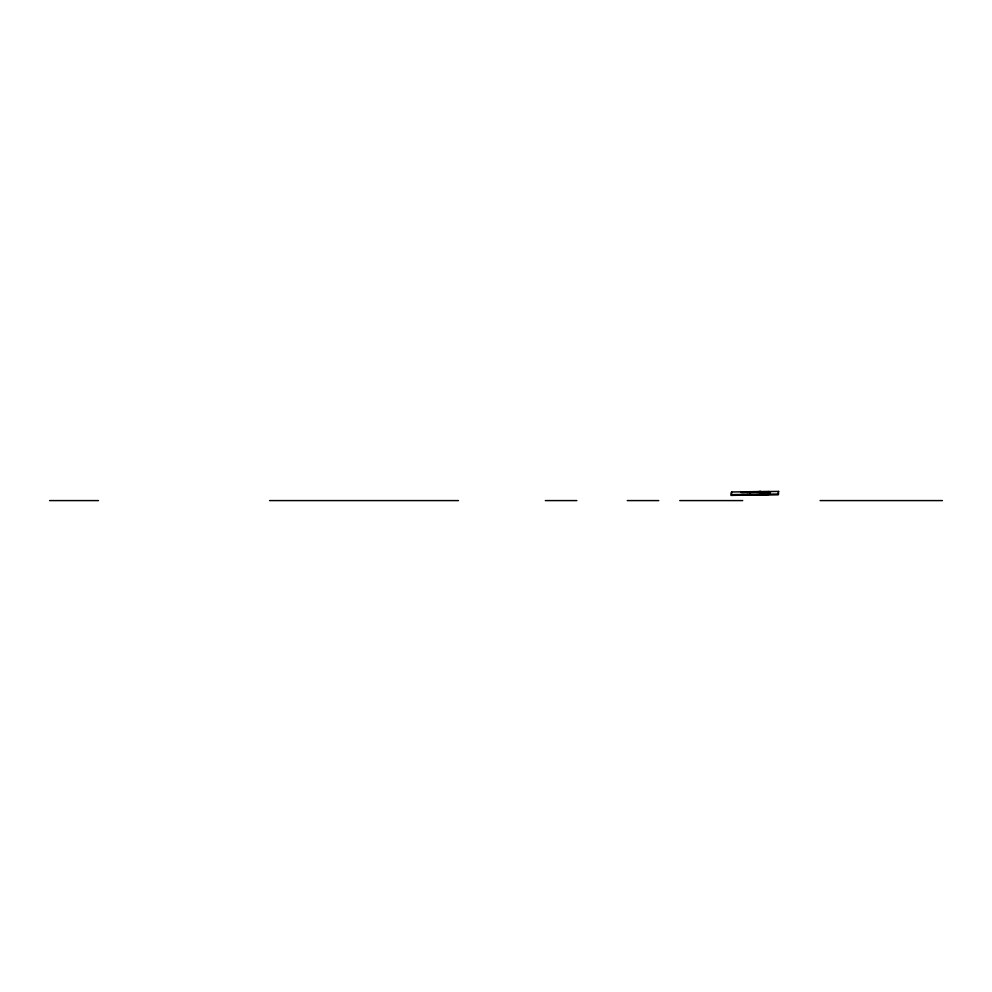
<?xml version="1.0" encoding="UTF-8"?>
<svg xmlns="http://www.w3.org/2000/svg" width="992" height="992" viewBox="0 0 992 992"><rect width="100%" height="100%" fill="white"/><g stroke="black" fill="none" stroke-linecap="round" stroke-linejoin="round"><path stroke-width="1.49" d="M740.974 495.144L760.542 494.772L760.852 491.548L731.712 491.982L731.253 492.776L731.29 495.392L750.87 495.02L740.23 495.169M731.29 495.392L731.712 491.982M740.937 492.528L744.533 492.528M747.162 492.491L750.832 492.392L749.307 492.54M749.022 492.64L767.424 491.809C769.829 490.296 769.916 495.665 767.461 494.438L749.059 495.268L778.212 494.822L778.621 491.412L759.116 491.672L769.68 491.648L769.718 494.276L760.294 494.413M760.852 491.548L742.45 492.392M765.303 491.71L765.378 494.276M778.162 492.206L778.621 491.412M745.166 492.54L747.894 492.478M756.685 492.528L770.499 492.317M731.749 494.611L760.889 494.165M760.616 494.276L778.658 494.041M49.6 500.588L98.481 500.588M269.576 500.588L458.453 500.588M545.34 500.588L576.823 500.588M627.266 500.588L658.75 500.588M679.743 500.588L742.698 500.588M820.086 500.588L942.4 500.588M766.072 491.635L766.109 494.264M761.992 491.697L762.03 494.326M760.566 491.66L760.542 494.772M762.712 491.697L762.724 494.376L762.712 491.697"/></g></svg>
